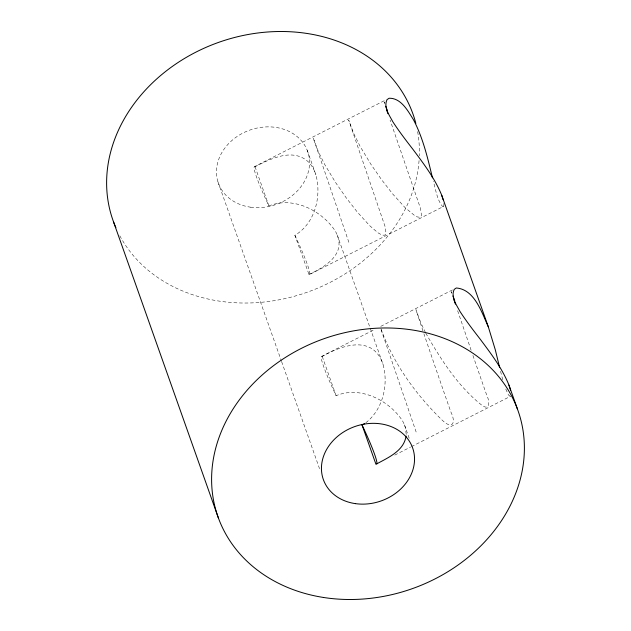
<?xml version="1.0" encoding="UTF-8"?>
<svg xmlns="http://www.w3.org/2000/svg" width="631" height="631" viewBox="0 0 631 631"><rect width="100%" height="100%" fill="white"/><g stroke="black" fill="none" stroke-linecap="round" stroke-linejoin="round"><path stroke-width="0.47" stroke-dasharray="3.15 2.37" d="M406.238 434.396L405.22 427.061A47.648 37.521 -20.6 0 0 402.365 420.625C388.83 400.046 360.064 385.707 336.126 395.692L335.053 393.444A60.623 5.19 63.1 0 1 321.889 356.27L374.601 329.492M307.242 150.359L315.894 174.803C321.778 196.304 314.979 223.603 294.874 235.308L309.111 274.73L443.522 206.447L443.972 204.744L443.656 202.054M365.877 422.723C382.843 409.503 388.672 384.839 383.08 364.544L337.254 235.103M308.764 274.54C322.954 267.82 343.934 256.367 338.027 237.319A47.648 37.521 -20.6 0 0 335.171 230.883C321.636 210.304 292.871 195.965 268.932 205.951L267.86 203.71A60.623 5.19 63.1 0 1 254.695 166.529L384.721 100.479M380.745 326.369L452.79 289.771M394.754 455.101L410.56 447.063M411.444 446.614L510.716 396.189M254.695 166.529L255.042 166.718C270.746 158.712 292.973 147.512 308.425 161.954A47.648 37.521 -20.6 0 1 312.779 167.633A47.648 41.607 -18.1 0 1 315.894 174.803M321.889 356.27L322.236 356.46C339.06 346.782 367.352 335.692 379.965 357.375A47.648 41.607 -18.1 0 1 383.08 364.544M510.227 396.229L508.483 394.99L505.257 387.884M443.522 206.447L442.615 206.574C436.857 199.577 435.895 189.805 433.3 181.349M425.791 333.168C440.959 359.544 457.909 386.314 482.021 405.378C490.098 411.333 489.632 400.693 487.029 396.008C482.179 382.268 477.415 368.496 472.666 354.725M425.444 332.505L420.995 323.19L415.932 309.647L423.425 332.356M294.874 235.308L295.947 237.556A60.623 5.19 63.1 0 1 309.111 274.73M451.843 292.816L451.37 291.64L452.112 294.149M384.918 103.934L384.129 101.93L384.871 104.438M380.966 328.83C393.428 363.551 415.813 394.58 442.157 420.136C452.648 430.303 456.229 422.66 450.865 411.956C441.732 385.959 432.779 359.907 423.914 333.815M404.439 424.844L409.629 439.499M255.042 166.718L268.932 205.951M322.236 356.46L336.126 395.692M217.947 181.831L281.465 361.2M281.631 361.681L320.303 470.868M416.144 432.014L380.935 329.216M348.872 242.312L313.221 137.952L318.284 151.495L324.563 164.234L335.369 182.185L346.072 197.637L357.209 211.929L369.608 225.606L377.953 232.784L381.708 234.906L384.358 235.292L385.47 234.574L386.022 233.091L384.957 226.19L348.667 119.993L353.739 133.48L360.017 146.226L370.823 164.17L381.526 179.622L392.656 193.922L405.055 207.591L414.772 215.668L417.162 216.898L419.812 217.285L420.916 216.567L421.476 215.076L420.412 208.175L390.084 120.087M471.136 350.276L457.025 308.922M502.741 379.712L500.493 371.091M417.635 131.619A159.13 132.542 -19.5 0 1 419.323 155.849M419.063 160.582A159.13 132.542 -19.5 0 1 289.148 297.627A159.13 132.542 -19.5 0 1 119.07 234.369M250.594 207.189A47.364 39.445 -19.5 0 0 308.062 152.694A47.364 39.445 -19.5 0 0 230.362 141.912A47.364 39.445 -19.5 0 0 250.594 207.189"/><path stroke-width="0.95" d="M406.088 436.053C403.785 451.173 387.844 457.759 375.958 464.282L362.068 425.049L364.647 423.582M362.068 425.049L363.14 427.29A60.623 5.19 63.1 0 1 376.896 463.84M499.642 367.605L495.327 349.897L488.315 326.819L441.771 195.381C434.964 178.502 423.795 163.902 412.997 149.421C406.001 140.397 399.037 131.335 392.821 121.751C389.398 115.26 383.348 107.175 387.024 99.635L389.114 98.247C401.056 97.908 407.847 110.788 413.376 119.567C422.975 137.771 427.7 157.987 432.448 177.863M517.538 409.33L508.965 385.123C502.158 368.244 490.981 353.644 480.191 339.162C473.187 330.139 466.23 321.076 460.015 311.493C456.584 305.002 450.542 296.917 454.217 289.377L456.3 287.988C474.654 289.384 481.8 312.66 488.315 326.819M385.754 106.253L387.544 111.253M452.995 295.963L454.785 300.971M113.462 221.67L218.452 518.138M454.691 301.973L455.408 304.118M387.931 113.69L386.795 110.299M454.044 300.017L454.478 301.318M508.965 385.123L510.597 390.36M441.771 195.381L443.136 199.759M115.883 227.681A159.13 132.542 -19.5 0 1 219.84 41.946A159.13 132.542 -19.5 0 1 415.853 123.463M323.372 597.447A159.13 132.542 -19.5 0 0 520.118 417.249A159.13 132.542 -19.5 0 0 260.493 376.51A159.13 132.542 -19.5 0 0 323.372 597.447M355.576 503.656A47.364 39.445 -19.5 0 0 413.053 449.169A47.364 39.445 -19.5 0 0 335.353 438.379A47.364 39.445 -19.5 0 0 355.576 503.656"/></g></svg>
